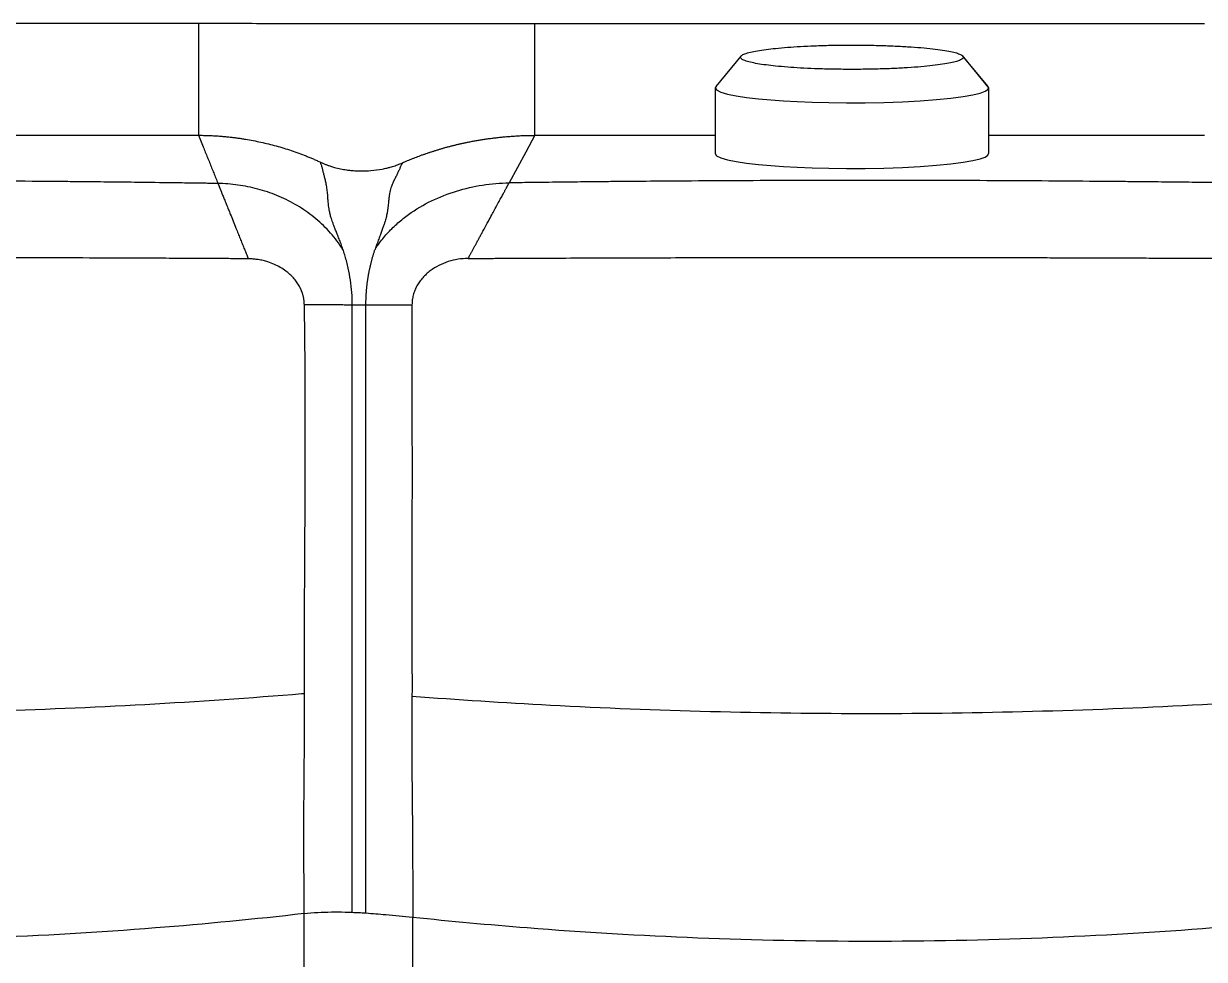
# Model space of a CAD drawing. Extents: x 398 to 508, y 623 to 782.
# Drawn here: x 447.62 to 468.69, y 659.41 to 676.11 of the extents above; entities that cross this region are included whole.
import ezdxf

# ---------------------------------------------------------------- set-up
doc = ezdxf.new("R2010")
doc.units = 0
doc.header["$MEASUREMENT"] = 0
doc.layers.add('GEOMETRY', color=2, linetype='Continuous', lineweight=25)

msp = doc.modelspace()

# ---------------------------------------------------------------- linework, layer by layer
at = {"layer": 'GEOMETRY'}
for p, q in [((460.417, 675.531), (459.969, 674.989)), ((464.829, 674.989), (464.381, 675.531)), ((464.389, 675.512), (464.839, 674.965)), ((464.839, 674.965), (464.827, 674.989)), ((459.959, 674.965), (459.959, 673.792)), ((464.839, 674.965), (464.839, 673.792)), ((450.738, 674.118), (450.822, 673.91)), ((464.839, 674.118), (468.69, 674.118)), ((454.564, 660.163), (454.555, 660.164))]:
    msp.add_line(p, q, dxfattribs=at)
at = {"layer": 'GEOMETRY', "flags": 128}
for points in [[(468.69, 676.11), (466.69, 676.11), (464.69, 676.11), (456.742, 676.11)], [(459.975, 674.989), (459.959, 674.965), (459.984, 674.927), (460.059, 674.89), (460.178, 674.855), (460.335, 674.823), (460.521, 674.795), (460.73, 674.771), (460.951, 674.751), (461.179, 674.734), (461.422, 674.721), (461.693, 674.71), (461.989, 674.703), (462.305, 674.699), (462.636, 674.7), (462.972, 674.706), (463.303, 674.718), (463.619, 674.734), (463.91, 674.756), (464.167, 674.782), (464.384, 674.81), (464.558, 674.841), (464.687, 674.873), (464.775, 674.904), (464.824, 674.935), (464.839, 674.965), (464.839, 674.965)], [(456.742, 674.118), (456.579, 673.817), (456.282, 673.27)], [(456.742, 674.118), (457.742, 674.118), (459.959, 674.118)], [(459.959, 673.792), (459.984, 673.754), (460.059, 673.717), (460.178, 673.682), (460.335, 673.65), (460.521, 673.622), (460.73, 673.598), (460.951, 673.578), (461.179, 673.562), (461.422, 673.548), (461.693, 673.537), (461.989, 673.53), (462.305, 673.526), (462.636, 673.527), (462.972, 673.533), (463.303, 673.545), (463.619, 673.562), (463.91, 673.583), (464.167, 673.609), (464.384, 673.637), (464.558, 673.668), (464.687, 673.7), (464.775, 673.731), (464.824, 673.762), (464.839, 673.792), (464.839, 673.792)]]:
    msp.add_lwpolyline(points, dxfattribs=at)
at = {"layer": 'GEOMETRY'}
for points, knots in [([(450.74, 676.111), (450.613, 676.111), (450.486, 676.111), (450.231, 676.111), (450.103, 676.111), (449.721, 676.111), (449.467, 676.111), (448.702, 676.111), (448.193, 676.111), (446.665, 676.111), (445.646, 676.111), (442.589, 676.11), (440.551, 676.11), (438.513, 676.11)], [0, 0, 0, 0, 0.03125, 0.03125, 0.0625, 0.0625, 0.125, 0.125, 0.25, 0.25, 0.5, 0.5, 1, 1, 1, 1]), ([(450.74, 676.111), (450.74, 676.101), (450.74, 676.082), (450.74, 676.053), (450.74, 676.024), (450.74, 675.996), (450.74, 675.968), (450.74, 675.94), (450.74, 675.913), (450.74, 675.886), (450.74, 675.859), (450.74, 675.832), (450.74, 675.806), (450.74, 675.78), (450.74, 675.754), (450.74, 675.728), (450.74, 675.703), (450.74, 675.678), (450.74, 675.654), (450.74, 675.63), (450.74, 675.606), (450.74, 675.582), (450.74, 675.559), (450.74, 675.536), (450.74, 675.514), (450.74, 675.492), (450.74, 675.47), (450.74, 675.449), (450.74, 675.427), (450.74, 675.407), (450.74, 675.34), (450.739, 675.226), (450.739, 675.067), (450.739, 674.909), (450.739, 674.785), (450.739, 674.692), (450.739, 674.628), (450.739, 674.568), (450.739, 674.51), (450.739, 674.456), (450.739, 674.405), (450.739, 674.359), (450.739, 674.324), (450.739, 674.298), (450.739, 674.279), (450.739, 674.261), (450.739, 674.244), (450.739, 674.228), (450.739, 674.212), (450.739, 674.197), (450.738, 674.183), (450.738, 674.171), (450.738, 674.159), (450.738, 674.148), (450.738, 674.139), (450.738, 674.131), (450.738, 674.124), (450.738, 674.12), (450.738, 674.118)], [0, 0, 0, 0, 0.009788, 0.019499, 0.029133, 0.038689, 0.048166, 0.057563, 0.066878, 0.076111, 0.085262, 0.094329, 0.103311, 0.112209, 0.121021, 0.129747, 0.138387, 0.146939, 0.155404, 0.16378, 0.172069, 0.180268, 0.188379, 0.1964, 0.204332, 0.212173, 0.219925, 0.227586, 0.235157, 0.242638, 0.250028, 0.30758, 0.368363, 0.432448, 0.499968, 0.531353, 0.56247, 0.593942, 0.624972, 0.656711, 0.688111, 0.719194, 0.749976, 0.764947, 0.780152, 0.795593, 0.811271, 0.82719, 0.843351, 0.859755, 0.876404, 0.893301, 0.910447, 0.927845, 0.945497, 0.963405, 0.981572, 1, 1, 1, 1]), ([(456.742, 676.11), (456.033, 676.11), (454.754, 676.11), (453.045, 676.11), (451.753, 676.11), (451.032, 676.111), (450.74, 676.111)], [0, 0, 0, 0, 0.354452, 0.639269, 0.854452, 1, 1, 1, 1]), ([(456.742, 674.118), (456.742, 674.118), (456.742, 674.12), (456.742, 674.123), (456.742, 674.127), (456.742, 674.131), (456.742, 674.135), (456.742, 674.14), (456.742, 674.145), (456.742, 674.15), (456.742, 674.156), (456.742, 674.162), (456.742, 674.168), (456.742, 674.174), (456.742, 674.181), (456.742, 674.188), (456.742, 674.195), (456.742, 674.203), (456.742, 674.21), (456.742, 674.218), (456.742, 674.226), (456.742, 674.235), (456.742, 674.243), (456.742, 674.252), (456.742, 674.26), (456.742, 674.269), (456.742, 674.279), (456.742, 674.288), (456.742, 674.297), (456.742, 674.307), (456.742, 674.327), (456.742, 674.359), (456.742, 674.406), (456.742, 674.456), (456.742, 674.51), (456.742, 674.567), (456.742, 674.628), (456.742, 674.691), (456.742, 674.783), (456.742, 674.905), (456.742, 675.061), (456.742, 675.221), (456.742, 675.343), (456.742, 675.425), (456.742, 675.467), (456.742, 675.509), (456.742, 675.553), (456.742, 675.598), (456.742, 675.644), (456.742, 675.691), (456.742, 675.74), (456.742, 675.79), (456.742, 675.84), (456.742, 675.892), (456.742, 675.945), (456.742, 675.999), (456.742, 676.054), (456.742, 676.091), (456.742, 676.11)], [0, 0, 0, 0, 0.009904, 0.019714, 0.029428, 0.039048, 0.048574, 0.058005, 0.067344, 0.076589, 0.085743, 0.094804, 0.103774, 0.112653, 0.121442, 0.13014, 0.138748, 0.147267, 0.155697, 0.164039, 0.172291, 0.180456, 0.188533, 0.196522, 0.204424, 0.21224, 0.219969, 0.227612, 0.235169, 0.242641, 0.250028, 0.281674, 0.313044, 0.344155, 0.375032, 0.406357, 0.437534, 0.468884, 0.500036, 0.565838, 0.629332, 0.690673, 0.749977, 0.764368, 0.779095, 0.794158, 0.809553, 0.825281, 0.841337, 0.85772, 0.874425, 0.891449, 0.908788, 0.926436, 0.944388, 0.962637, 0.981177, 1, 1, 1, 1]), ([(464.389, 675.512), (464.387, 675.52), (464.382, 675.536), (464.34, 675.562), (464.269, 675.588), (464.163, 675.614), (464.021, 675.639), (463.844, 675.662), (463.635, 675.683), (463.398, 675.7), (463.14, 675.714), (462.87, 675.723), (462.596, 675.728), (462.309, 675.729), (462.019, 675.726), (461.736, 675.717), (461.481, 675.705), (461.247, 675.69), (461.042, 675.671), (460.861, 675.65), (460.709, 675.627), (460.581, 675.602), (460.483, 675.573), (460.423, 675.543), (460.402, 675.512), (460.423, 675.481), (460.483, 675.45), (460.581, 675.422), (460.709, 675.396), (460.861, 675.373), (461.042, 675.352), (461.247, 675.334), (461.481, 675.318), (461.736, 675.306), (462.019, 675.298), (462.309, 675.294), (462.596, 675.295), (462.87, 675.3), (463.14, 675.309), (463.398, 675.323), (463.635, 675.341), (463.844, 675.361), (464.021, 675.385), (464.163, 675.41), (464.269, 675.436), (464.34, 675.462), (464.382, 675.487), (464.387, 675.504), (464.389, 675.512)], [0, 0, 0, 0, 0.017771, 0.036602, 0.056447, 0.077224, 0.098812, 0.121051, 0.143746, 0.166677, 0.189607, 0.212303, 0.234542, 0.25613, 0.280946, 0.304395, 0.326354, 0.34746, 0.369925, 0.38977, 0.410547, 0.432135, 0.454374, 0.477069, 0.5, 0.522931, 0.545626, 0.567865, 0.589453, 0.61023, 0.630075, 0.65254, 0.673646, 0.695605, 0.719054, 0.74387, 0.765458, 0.787697, 0.810393, 0.833323, 0.856254, 0.878949, 0.901188, 0.922776, 0.943553, 0.963398, 0.982229, 1, 1, 1, 1]), ([(446.68, 674.118), (447.291, 674.118), (448.644, 674.119), (449.997, 674.119), (450.738, 674.118)], [0, 0, 0, 0, 0.451724, 1, 1, 1, 1]), ([(450.738, 674.118), (450.753, 674.118), (450.784, 674.118), (450.828, 674.118), (450.873, 674.116), (450.917, 674.115), (450.961, 674.113), (451.005, 674.111), (451.048, 674.109), (451.091, 674.106), (451.133, 674.103), (451.175, 674.099), (451.217, 674.095), (451.259, 674.091), (451.31, 674.086), (451.37, 674.079), (451.439, 674.07), (451.508, 674.06), (451.646, 674.038), (451.806, 674.007), (451.988, 673.965), (452.169, 673.918), (452.349, 673.863), (452.526, 673.8), (452.636, 673.758), (452.724, 673.723), (452.789, 673.696), (452.853, 673.667), (452.896, 673.647), (452.918, 673.638)], [0, 0, 0, 0, 0.020117, 0.040084, 0.059901, 0.079571, 0.099093, 0.118469, 0.137701, 0.156788, 0.175731, 0.194533, 0.213192, 0.231711, 0.250089, 0.281406, 0.312248, 0.343404, 0.374353, 0.498563, 0.560769, 0.623098, 0.748306, 0.81143, 0.874154, 0.905583, 0.937057, 0.968474, 1, 1, 1, 1]), ([(454.376, 673.627), (454.391, 673.633), (454.421, 673.647), (454.467, 673.666), (454.513, 673.685), (454.56, 673.704), (454.607, 673.722), (454.654, 673.74), (454.702, 673.758), (454.751, 673.776), (454.8, 673.793), (454.849, 673.81), (454.899, 673.826), (454.95, 673.842), (455.001, 673.858), (455.052, 673.874), (455.104, 673.889), (455.156, 673.904), (455.209, 673.918), (455.263, 673.932), (455.316, 673.945), (455.371, 673.958), (455.425, 673.971), (455.481, 673.983), (455.54, 673.995), (455.605, 674.008), (455.675, 674.021), (455.746, 674.033), (455.819, 674.045), (455.894, 674.056), (455.971, 674.067), (456.049, 674.076), (456.13, 674.085), (456.212, 674.093), (456.295, 674.1), (456.381, 674.106), (456.469, 674.111), (456.558, 674.115), (456.649, 674.117), (456.711, 674.117), (456.742, 674.118)], [0, 0, 0, 0, 0.020242, 0.040622, 0.061139, 0.081794, 0.102588, 0.123521, 0.144595, 0.16581, 0.187167, 0.208666, 0.230307, 0.252091, 0.274019, 0.29609, 0.318306, 0.340667, 0.363173, 0.385825, 0.408624, 0.43157, 0.454664, 0.477908, 0.501301, 0.52978, 0.558911, 0.588702, 0.619157, 0.650283, 0.682086, 0.714571, 0.747747, 0.781621, 0.816201, 0.851496, 0.887519, 0.924284, 0.961787, 1, 1, 1, 1]), ([(450.822, 673.91), (450.835, 673.879), (450.86, 673.817), (450.897, 673.725), (450.935, 673.632), (450.972, 673.539), (451.01, 673.446), (451.047, 673.352), (451.073, 673.29), (451.085, 673.258)], [0, 0, 0, 0, 0.141524, 0.283454, 0.425811, 0.56862, 0.711906, 0.855692, 1, 1, 1, 1]), ([(452.918, 673.638), (452.926, 673.634), (452.942, 673.626), (452.967, 673.615), (452.992, 673.605), (453.017, 673.595), (453.042, 673.586), (453.067, 673.577), (453.107, 673.563), (453.176, 673.542), (453.271, 673.519), (453.37, 673.502), (453.463, 673.491), (453.552, 673.485), (453.671, 673.482), (453.827, 673.487), (453.978, 673.507), (454.093, 673.532), (454.153, 673.547), (454.202, 673.562), (454.245, 673.576), (454.29, 673.592), (454.333, 673.609), (454.362, 673.621), (454.376, 673.627)], [0, 0, 0, 0, 0.0181719, 0.0362114, 0.0541335, 0.0719533, 0.0896863, 0.1073478, 0.1249534, 0.1757303, 0.2499757, 0.321563, 0.3749627, 0.4388374, 0.499995, 0.6121975, 0.7499506, 0.8049674, 0.8465153, 0.8749742, 0.9065037, 0.9377954, 0.9689348, 1, 1, 1, 1]), ([(453.324, 672.062), (453.324, 672.062), (453.313, 672.095), (453.29, 672.159), (453.256, 672.25), (453.223, 672.334), (453.192, 672.409), (453.166, 672.477), (453.143, 672.536), (453.118, 672.606), (453.095, 672.679), (453.078, 672.749), (453.067, 672.808), (453.06, 672.859), (453.055, 672.904), (453.052, 672.944), (453.049, 672.981), (453.047, 673.015), (453.045, 673.046), (453.041, 673.085), (453.037, 673.13), (453.03, 673.178), (453.02, 673.237), (453.006, 673.303), (452.989, 673.372), (452.973, 673.435), (452.958, 673.492), (452.945, 673.546), (452.932, 673.594), (452.922, 673.624), (452.918, 673.638)], [0.0702874, 0.0702874, 0.0702874, 0.0702874, 0.0703125, 0.078125, 0.0859375, 0.09375, 0.1015625, 0.109375, 0.1171875, 0.125, 0.140625, 0.15625, 0.171875, 0.1875, 0.203125, 0.21875, 0.234375, 0.25, 0.265625, 0.28125, 0.3125, 0.34375, 0.375, 0.4375, 0.5, 0.5625, 0.625, 0.6875, 0.75, 0.7941996, 0.7941996, 0.7941996, 0.7941996]), ([(454.376, 673.627), (454.37, 673.614), (454.355, 673.582), (454.334, 673.535), (454.311, 673.482), (454.284, 673.427), (454.254, 673.367), (454.221, 673.301), (454.194, 673.238), (454.173, 673.181), (454.159, 673.133), (454.149, 673.089), (454.142, 673.05), (454.138, 673.018), (454.134, 672.984), (454.131, 672.947), (454.127, 672.906), (454.123, 672.859), (454.116, 672.807), (454.107, 672.747), (454.093, 672.675), (454.074, 672.602), (454.051, 672.532), (454.031, 672.472), (454.006, 672.405), (453.978, 672.33), (453.946, 672.246), (453.916, 672.164), (453.897, 672.108), (453.889, 672.083)], [0.0722248, 0.0722248, 0.0722248, 0.0722248, 0.1159153, 0.1784153, 0.2409153, 0.3034153, 0.3659153, 0.4284153, 0.4909153, 0.5221653, 0.5534153, 0.5846653, 0.6002903, 0.6159153, 0.6315403, 0.6471653, 0.6627903, 0.6784153, 0.6940403, 0.7096653, 0.7252903, 0.7409153, 0.7487278, 0.7565403, 0.7643528, 0.7721653, 0.7799778, 0.7877903, 0.7936905, 0.7936905, 0.7936905, 0.7936905]), ([(451.085, 673.258), (451.056, 673.259), (450.994, 673.26), (450.898, 673.261), (450.795, 673.263), (450.618, 673.265), (450.259, 673.27), (449.773, 673.277), (449.232, 673.283), (448.794, 673.288), (448.306, 673.292), (447.655, 673.298), (446.79, 673.304), (445.876, 673.309), (444.895, 673.313), (443.586, 673.314), (442.212, 673.311), (440.906, 673.304), (440.049, 673.298), (439.398, 673.293), (438.927, 673.288), (438.481, 673.283), (438.109, 673.279), (437.835, 673.276), (437.74, 673.274), (437.694, 673.274)], [0, 0, 0, 0, 0.006744, 0.013989, 0.021734, 0.029979, 0.054032, 0.102922, 0.139411, 0.175899, 0.20124, 0.248915, 0.321888, 0.394844, 0.453221, 0.540839, 0.686752, 0.759714, 0.832721, 0.878451, 0.905707, 0.938352, 0.978654, 0.989495, 1, 1, 1, 1]), ([(469.052, 673.271), (469.018, 673.272), (468.947, 673.273), (468.837, 673.274), (468.718, 673.276), (468.474, 673.279), (468.107, 673.283), (467.669, 673.288), (467.181, 673.292), (466.53, 673.298), (465.665, 673.304), (464.751, 673.309), (463.77, 673.313), (462.461, 673.314), (461.087, 673.311), (459.781, 673.304), (458.924, 673.298), (458.273, 673.293), (457.802, 673.288), (457.356, 673.283), (456.966, 673.279), (456.657, 673.275), (456.467, 673.272), (456.343, 673.271), (456.282, 673.27)], [0, 0, 0, 0, 0.00802, 0.016721, 0.026105, 0.03617, 0.074455, 0.112738, 0.139328, 0.189348, 0.265912, 0.342457, 0.403707, 0.495637, 0.64873, 0.725282, 0.801882, 0.849862, 0.878459, 0.912711, 0.954997, 0.970674, 0.985675, 1, 1, 1, 1]), ([(451.085, 673.258), (451.086, 673.258), (451.086, 673.257), (451.087, 673.254), (451.088, 673.252), (451.089, 673.248), (451.091, 673.245), (451.092, 673.241), (451.094, 673.237), (451.096, 673.232), (451.098, 673.227), (451.1, 673.221), (451.103, 673.215), (451.105, 673.209), (451.108, 673.202), (451.111, 673.195), (451.114, 673.187), (451.117, 673.179), (451.121, 673.17), (451.125, 673.161), (451.128, 673.152), (451.132, 673.142), (451.137, 673.131), (451.141, 673.12), (451.151, 673.095), (451.169, 673.051), (451.198, 672.98), (451.233, 672.892), (451.27, 672.801), (451.311, 672.699), (451.355, 672.591), (451.401, 672.475), (451.438, 672.385), (451.463, 672.323), (451.481, 672.278), (451.499, 672.234), (451.516, 672.191), (451.533, 672.148), (451.55, 672.107), (451.566, 672.066), (451.582, 672.027), (451.598, 671.988), (451.613, 671.951), (451.623, 671.927), (451.627, 671.915)], [0, 0, 0, 0, 0.010022, 0.020117, 0.030287, 0.040532, 0.050853, 0.06125, 0.071723, 0.082273, 0.092901, 0.103606, 0.11439, 0.125253, 0.136195, 0.147216, 0.158318, 0.169499, 0.180762, 0.192105, 0.20353, 0.215036, 0.226625, 0.238296, 0.25005, 0.303947, 0.36357, 0.428926, 0.500015, 0.549016, 0.624995, 0.696086, 0.749955, 0.775171, 0.799897, 0.824121, 0.847841, 0.871062, 0.893783, 0.916009, 0.937741, 0.958982, 0.979734, 1, 1, 1, 1]), ([(453.324, 672.062), (453.304, 672.095), (453.25, 672.179), (453.155, 672.307), (453.035, 672.444), (452.904, 672.57), (452.765, 672.687), (452.617, 672.793), (452.463, 672.888), (452.302, 672.973), (452.082, 673.071), (451.796, 673.167), (451.443, 673.238), (451.205, 673.257), (451.085, 673.258)], [0.0846323, 0.0846323, 0.0846323, 0.0846323, 0.125, 0.1875, 0.25, 0.3125, 0.375, 0.4375, 0.5, 0.5625, 0.625, 0.75, 0.875, 1, 1, 1, 1]), ([(453.889, 672.083), (453.915, 672.124), (453.987, 672.229), (454.122, 672.39), (454.295, 672.557), (454.547, 672.757), (454.893, 672.961), (455.34, 673.135), (455.806, 673.241), (456.123, 673.268), (456.282, 673.27)], [0, 0, 0, 0, 0.0371894, 0.0996894, 0.1621894, 0.2246894, 0.3496894, 0.4746894, 0.5996894, 0.7246894, 0.7246894, 0.7246894, 0.7246894]), ([(455.551, 671.921), (455.554, 671.927), (455.561, 671.94), (455.571, 671.959), (455.582, 671.979), (455.593, 671.999), (455.605, 672.02), (455.616, 672.042), (455.628, 672.064), (455.641, 672.086), (455.653, 672.109), (455.666, 672.133), (455.679, 672.157), (455.693, 672.182), (455.706, 672.207), (455.72, 672.233), (455.734, 672.259), (455.749, 672.286), (455.763, 672.313), (455.778, 672.34), (455.802, 672.384), (455.847, 672.467), (455.908, 672.579), (455.969, 672.692), (456.025, 672.795), (456.076, 672.889), (456.124, 672.978), (456.164, 673.052), (456.191, 673.101), (456.208, 673.133), (456.219, 673.152), (456.228, 673.17), (456.237, 673.187), (456.245, 673.201), (456.252, 673.215), (456.259, 673.227), (456.265, 673.238), (456.27, 673.247), (456.274, 673.255), (456.277, 673.261), (456.28, 673.266), (456.282, 673.269), (456.282, 673.27)], [0, 0, 0, 0, 0.010692, 0.021656, 0.032892, 0.0444, 0.056183, 0.068238, 0.080568, 0.093172, 0.106052, 0.119206, 0.132637, 0.146343, 0.160326, 0.174586, 0.189123, 0.203938, 0.219031, 0.234402, 0.250052, 0.294228, 0.375019, 0.444769, 0.500003, 0.570127, 0.635151, 0.69509, 0.749972, 0.770662, 0.791093, 0.811269, 0.831195, 0.850875, 0.870313, 0.889512, 0.908479, 0.927218, 0.945734, 0.964032, 0.982119, 1, 1, 1, 1]), ([(453.482, 671.096), (453.482, 671.168), (453.477, 671.313), (453.453, 671.533), (453.413, 671.751), (453.366, 671.928), (453.335, 672.029), (453.324, 672.062)], [0, 0, 0, 0, 0.015625, 0.03125, 0.046875, 0.0625, 0.07028744, 0.07028744, 0.07028744, 0.07028744]), ([(453.726, 671.095), (453.726, 671.103), (453.727, 671.12), (453.727, 671.145), (453.727, 671.17), (453.728, 671.195), (453.729, 671.22), (453.73, 671.245), (453.731, 671.27), (453.733, 671.295), (453.735, 671.321), (453.736, 671.346), (453.739, 671.371), (453.741, 671.397), (453.744, 671.422), (453.746, 671.447), (453.749, 671.473), (453.753, 671.498), (453.756, 671.523), (453.76, 671.549), (453.764, 671.574), (453.768, 671.599), (453.772, 671.625), (453.777, 671.65), (453.781, 671.675), (453.786, 671.7), (453.792, 671.725), (453.797, 671.75), (453.802, 671.774), (453.808, 671.799), (453.814, 671.824), (453.82, 671.848), (453.826, 671.872), (453.833, 671.897), (453.839, 671.921), (453.846, 671.944), (453.853, 671.968), (453.86, 671.992), (453.867, 672.015), (453.874, 672.038), (453.881, 672.061), (453.886, 672.076), (453.889, 672.083)], [0, 0, 0, 0, 0.0249972, 0.0499948, 0.0749926, 0.0999907, 0.1249894, 0.1499887, 0.1749891, 0.1999908, 0.2249944, 0.2500001, 0.2750079, 0.3000176, 0.3250288, 0.3500413, 0.3750545, 0.4000678, 0.4250807, 0.4500922, 0.4751016, 0.5001076, 0.5251093, 0.550107, 0.5751013, 0.6000928, 0.625082, 0.6500693, 0.675055, 0.7000392, 0.7250222, 0.7500043, 0.7749857, 0.7999683, 0.8249538, 0.8499437, 0.8749387, 0.8999387, 0.9249433, 0.9499536, 0.9749718, 1, 1, 1, 1]), ([(451.627, 671.915), (451.593, 671.915), (451.524, 671.916), (451.418, 671.916), (451.307, 671.917), (451.191, 671.918), (451.071, 671.918), (450.947, 671.919), (450.817, 671.92), (450.573, 671.921), (450.213, 671.923), (449.583, 671.926), (448.79, 671.929), (447.729, 671.933), (446.556, 671.936), (445.279, 671.939), (444.214, 671.94), (443.362, 671.94), (442.723, 671.939), (442.104, 671.938), (441.467, 671.938), (440.936, 671.937), (440.494, 671.935), (440.153, 671.934), (439.791, 671.933), (439.409, 671.932), (439.029, 671.931), (438.712, 671.93), (438.458, 671.929), (438.266, 671.928), (438.074, 671.927), (437.884, 671.927), (437.693, 671.926), (437.504, 671.925), (437.315, 671.924), (437.126, 671.923), (436.938, 671.922), (436.751, 671.921), (436.565, 671.92), (436.441, 671.919), (436.379, 671.919)], [0, 0, 0, 0, 0.006766, 0.013831, 0.021196, 0.02886, 0.036822, 0.045082, 0.053639, 0.062493, 0.09361, 0.124965, 0.187135, 0.249996, 0.333837, 0.417149, 0.500012, 0.542074, 0.583734, 0.625001, 0.663311, 0.708321, 0.729209, 0.75001, 0.775202, 0.800267, 0.825205, 0.850018, 0.862681, 0.875314, 0.887917, 0.90049, 0.913032, 0.925545, 0.938028, 0.950482, 0.962906, 0.975301, 0.987666, 1, 1, 1, 1]), ([(452.627, 671.098), (452.627, 671.104), (452.626, 671.115), (452.626, 671.131), (452.624, 671.148), (452.623, 671.164), (452.621, 671.181), (452.618, 671.197), (452.615, 671.213), (452.612, 671.23), (452.608, 671.246), (452.604, 671.262), (452.6, 671.277), (452.595, 671.293), (452.59, 671.309), (452.585, 671.325), (452.579, 671.34), (452.572, 671.356), (452.566, 671.371), (452.559, 671.386), (452.551, 671.401), (452.543, 671.417), (452.524, 671.452), (452.489, 671.506), (452.434, 671.575), (452.37, 671.639), (452.292, 671.703), (452.199, 671.764), (452.092, 671.818), (451.988, 671.857), (451.892, 671.884), (451.822, 671.898), (451.769, 671.905), (451.733, 671.91), (451.698, 671.912), (451.663, 671.914), (451.639, 671.915), (451.627, 671.915)], [0, 0, 0, 0, 0.012181, 0.024294, 0.036344, 0.048339, 0.060285, 0.072189, 0.084057, 0.095896, 0.107712, 0.119513, 0.131306, 0.143097, 0.154893, 0.166701, 0.178528, 0.19038, 0.202266, 0.21419, 0.226161, 0.238185, 0.250267, 0.311198, 0.372663, 0.435455, 0.500316, 0.582234, 0.665138, 0.750186, 0.812446, 0.875089, 0.900058, 0.92501, 0.949968, 0.974957, 1, 1, 1, 1]), ([(455.551, 671.921), (455.491, 671.92), (455.371, 671.91), (455.194, 671.869), (455.025, 671.8), (454.896, 671.72), (454.802, 671.642), (454.738, 671.578), (454.682, 671.507), (454.634, 671.431), (454.596, 671.35), (454.569, 671.266), (454.552, 671.18), (454.548, 671.122), (454.548, 671.094)], [0, 0, 0, 0, 0.125, 0.25, 0.375, 0.5, 0.5625, 0.625, 0.6875, 0.75, 0.8125, 0.875, 0.9375, 1, 1, 1, 1]), ([(455.551, 671.921), (455.59, 671.921), (455.67, 671.921), (455.789, 671.922), (455.909, 671.923), (456.028, 671.923), (456.148, 671.924), (456.268, 671.924), (456.387, 671.925), (456.507, 671.925), (456.627, 671.926), (456.747, 671.926), (457.053, 671.928), (457.547, 671.93), (458.228, 671.932), (458.912, 671.934), (459.585, 671.936), (460.248, 671.937), (460.901, 671.938), (461.554, 671.939), (462.208, 671.94), (462.862, 671.94), (463.517, 671.94), (464.029, 671.939), (464.399, 671.938), (464.628, 671.938), (464.856, 671.937), (465.085, 671.937), (465.313, 671.936), (465.541, 671.936), (465.769, 671.935), (465.998, 671.935), (466.226, 671.934), (466.454, 671.933), (466.682, 671.932), (466.909, 671.932), (467.137, 671.931), (467.365, 671.93), (467.592, 671.929), (467.819, 671.929), (468.046, 671.928), (468.273, 671.927), (468.5, 671.926), (468.726, 671.925), (468.952, 671.924), (469.178, 671.923), (469.404, 671.922), (469.554, 671.921), (469.629, 671.92)], [0, 0, 0, 0, 0.008574, 0.017148, 0.02572, 0.034291, 0.042862, 0.051432, 0.060001, 0.06857, 0.077138, 0.085706, 0.094274, 0.142772, 0.191282, 0.239815, 0.288363, 0.334576, 0.38077, 0.426961, 0.473163, 0.519388, 0.565624, 0.611852, 0.628026, 0.644197, 0.660367, 0.676535, 0.692703, 0.708871, 0.725041, 0.741214, 0.757389, 0.773568, 0.789749, 0.805931, 0.822113, 0.838295, 0.854475, 0.870652, 0.886826, 0.902998, 0.919167, 0.935334, 0.951501, 0.967667, 0.983833, 1, 1, 1, 1]), ([(452.631, 664.16), (452.631, 664.161), (452.631, 664.192), (452.63, 664.346), (452.629, 664.744), (452.63, 665.354), (452.633, 666.084), (452.637, 666.811), (452.641, 667.535), (452.644, 668.256), (452.645, 668.973), (452.643, 669.924), (452.636, 670.631), (452.627, 671.098)], [0.398231, 0.398231, 0.398231, 0.398231, 0.3984375, 0.40625, 0.4375, 0.5, 0.5625, 0.625, 0.6875, 0.75, 0.8125, 0.875, 1, 1, 1, 1]), ([(452.627, 671.098), (452.642, 671.098), (452.672, 671.098), (452.732, 671.098), (452.809, 671.098), (452.897, 671.098), (452.979, 671.097), (453.053, 671.097), (453.12, 671.097), (453.181, 671.097), (453.255, 671.097), (453.338, 671.096), (453.418, 671.096), (453.464, 671.096), (453.482, 671.096)], [0.1709494, 0.1709494, 0.1709494, 0.1709494, 0.2021994, 0.2334494, 0.2959494, 0.3584494, 0.4209494, 0.4834494, 0.5459494, 0.6084494, 0.6709494, 0.7959494, 0.9209494, 1, 1, 1, 1]), ([(453.482, 660.255), (453.482, 660.262), (453.482, 660.275), (453.482, 660.297), (453.482, 660.318), (453.482, 660.34), (453.482, 660.362), (453.482, 660.385), (453.482, 660.408), (453.482, 660.431), (453.482, 660.455), (453.482, 660.479), (453.482, 660.503), (453.482, 660.528), (453.482, 660.553), (453.482, 660.578), (453.482, 660.604), (453.482, 660.63), (453.482, 660.656), (453.482, 660.683), (453.482, 660.71), (453.482, 660.737), (453.482, 660.765), (453.482, 660.793), (453.482, 660.822), (453.482, 660.85), (453.482, 660.879), (453.482, 660.909), (453.482, 660.938), (453.482, 660.968), (453.482, 660.999), (453.482, 661.029), (453.482, 661.06), (453.482, 661.091), (453.482, 661.123), (453.482, 661.155), (453.482, 661.187), (453.482, 661.219), (453.482, 661.252), (453.482, 661.285), (453.482, 661.318), (453.482, 661.351), (453.482, 661.385), (453.482, 661.419), (453.482, 661.453), (453.482, 661.488), (453.482, 661.523), (453.482, 661.558), (453.482, 661.593), (453.482, 661.629), (453.482, 661.664), (453.482, 661.7), (453.482, 661.737), (453.482, 661.773), (453.482, 661.81), (453.482, 661.847), (453.482, 661.884), (453.482, 661.921), (453.482, 661.959), (453.482, 661.996), (453.482, 662.034), (453.482, 662.072), (453.482, 662.111), (453.482, 662.149), (453.482, 662.188), (453.482, 662.227), (453.482, 662.266), (453.482, 662.305), (453.482, 662.344), (453.482, 662.384), (453.482, 662.423), (453.482, 662.463), (453.482, 662.503), (453.482, 662.543), (453.482, 662.584), (453.482, 662.624), (453.482, 662.665), (453.482, 662.705), (453.482, 662.746), (453.482, 662.787), (453.482, 662.828), (453.482, 662.869), (453.482, 662.911), (453.482, 662.952), (453.482, 662.993), (453.482, 663.035), (453.482, 663.137), (453.482, 663.3), (453.482, 663.525), (453.482, 663.753), (453.482, 663.933), (453.482, 664.065), (453.482, 664.149), (453.482, 664.233), (453.482, 664.316), (453.482, 664.4), (453.482, 664.484), (453.482, 664.568), (453.482, 664.652), (453.482, 664.736), (453.482, 664.82), (453.482, 665.081), (453.482, 665.52), (453.482, 666.135), (453.482, 666.788), (453.482, 667.479), (453.482, 668.208), (453.482, 668.933), (453.482, 669.511), (453.482, 669.944), (453.482, 670.233), (453.482, 670.521), (453.482, 670.808), (453.482, 671), (453.482, 671.096)], [0, 0, 0, 0, 0.003676, 0.007352, 0.011029, 0.014706, 0.018382, 0.022059, 0.025736, 0.029413, 0.03309, 0.036767, 0.040444, 0.044121, 0.047798, 0.051475, 0.055152, 0.058829, 0.062505, 0.066182, 0.069859, 0.073535, 0.077212, 0.080888, 0.084565, 0.088241, 0.091918, 0.095594, 0.099271, 0.102947, 0.106623, 0.1103, 0.113976, 0.117652, 0.121329, 0.125005, 0.128682, 0.132358, 0.136035, 0.139711, 0.143388, 0.147064, 0.150741, 0.154417, 0.158094, 0.16177, 0.165447, 0.169124, 0.1728, 0.176477, 0.180154, 0.183831, 0.187507, 0.191184, 0.194861, 0.198537, 0.202214, 0.205891, 0.209568, 0.213244, 0.216921, 0.220598, 0.224275, 0.227951, 0.231628, 0.235304, 0.238981, 0.242657, 0.246333, 0.25001, 0.253686, 0.257361, 0.261037, 0.264713, 0.268389, 0.272065, 0.275741, 0.279417, 0.283093, 0.286769, 0.290446, 0.294123, 0.2978, 0.301477, 0.305154, 0.308831, 0.312508, 0.332042, 0.351574, 0.371103, 0.390629, 0.39773, 0.404832, 0.411936, 0.419039, 0.426142, 0.433245, 0.440348, 0.447451, 0.454555, 0.461658, 0.468761, 0.520836, 0.572914, 0.625, 0.687499, 0.749996, 0.812496, 0.875, 0.899998, 0.924995, 0.949994, 0.974995, 1, 1, 1, 1]), ([(453.726, 660.242), (453.726, 660.244), (453.726, 660.25), (453.726, 660.259), (453.726, 660.268), (453.726, 660.276), (453.726, 660.285), (453.726, 660.295), (453.726, 660.304), (453.726, 660.313), (453.726, 660.323), (453.726, 660.332), (453.726, 660.342), (453.726, 660.352), (453.726, 660.362), (453.726, 660.372), (453.726, 660.382), (453.726, 660.393), (453.726, 660.403), (453.726, 660.414), (453.726, 660.425), (453.726, 660.436), (453.726, 660.447), (453.726, 660.458), (453.726, 660.469), (453.726, 660.481), (453.726, 660.492), (453.726, 660.504), (453.726, 660.516), (453.726, 660.528), (453.726, 660.54), (453.726, 660.552), (453.726, 660.564), (453.726, 660.577), (453.726, 660.59), (453.726, 660.603), (453.726, 660.616), (453.726, 660.629), (453.726, 660.642), (453.726, 660.655), (453.726, 660.669), (453.726, 660.683), (453.726, 660.697), (453.726, 660.711), (453.726, 660.725), (453.726, 660.739), (453.726, 660.754), (453.726, 660.768), (453.726, 660.783), (453.726, 660.798), (453.726, 660.813), (453.726, 660.828), (453.726, 660.844), (453.726, 660.859), (453.726, 660.875), (453.726, 660.891), (453.726, 660.907), (453.726, 660.923), (453.726, 660.94), (453.726, 660.956), (453.726, 660.973), (453.726, 660.99), (453.726, 661.007), (453.726, 661.024), (453.726, 661.042), (453.726, 661.059), (453.726, 661.077), (453.726, 661.095), (453.726, 661.113), (453.726, 661.131), (453.726, 661.15), (453.726, 661.168), (453.726, 661.187), (453.726, 661.206), (453.726, 661.225), (453.726, 661.244), (453.726, 661.264), (453.726, 661.283), (453.727, 661.303), (453.727, 661.323), (453.727, 661.343), (453.727, 661.364), (453.727, 661.384), (453.727, 661.405), (453.727, 661.425), (453.727, 661.446), (453.727, 661.468), (453.727, 661.489), (453.727, 661.511), (453.727, 661.532), (453.727, 661.554), (453.727, 661.576), (453.727, 661.598), (453.727, 661.621), (453.727, 661.643), (453.727, 661.666), (453.727, 661.689), (453.727, 661.712), (453.727, 661.736), (453.727, 661.759), (453.727, 661.783), (453.727, 661.806), (453.727, 661.83), (453.727, 661.855), (453.727, 661.879), (453.727, 661.903), (453.727, 661.928), (453.727, 661.953), (453.727, 661.978), (453.727, 662.003), (453.727, 662.029), (453.727, 662.054), (453.727, 662.08), (453.727, 662.106), (453.727, 662.132), (453.726, 662.158), (453.726, 662.185), (453.726, 662.211), (453.726, 662.238), (453.726, 662.265), (453.726, 662.292), (453.726, 662.319), (453.726, 662.347), (453.726, 662.374), (453.726, 662.402), (453.726, 662.43), (453.726, 662.458), (453.726, 662.486), (453.726, 662.515), (453.726, 662.544), (453.726, 662.572), (453.726, 662.601), (453.726, 662.63), (453.726, 662.66), (453.726, 662.689), (453.726, 662.719), (453.726, 662.764), (453.726, 662.825), (453.726, 662.902), (453.726, 662.98), (453.726, 663.058), (453.726, 663.137), (453.726, 663.216), (453.726, 663.295), (453.726, 663.375), (453.726, 663.455), (453.726, 663.535), (453.726, 663.615), (453.726, 663.696), (453.726, 663.777), (453.726, 663.858), (453.726, 663.939), (453.727, 664.021), (453.727, 664.102), (453.727, 664.184), (453.727, 664.265), (453.727, 664.347), (453.727, 664.429), (453.727, 664.511), (453.727, 664.593), (453.727, 664.676), (453.727, 664.758), (453.726, 664.841), (453.726, 664.923), (453.726, 665.006), (453.726, 665.089), (453.726, 665.172), (453.725, 665.289), (453.725, 665.44), (453.724, 665.626), (453.724, 665.811), (453.724, 665.996), (453.724, 666.181), (453.724, 666.365), (453.725, 666.549), (453.725, 666.696), (453.726, 666.811), (453.726, 666.9), (453.726, 667.005), (453.726, 667.127), (453.726, 667.266), (453.726, 667.421), (453.726, 667.592), (453.726, 667.78), (453.726, 667.984), (453.726, 668.172), (453.726, 668.34), (453.726, 668.481), (453.726, 668.622), (453.726, 668.763), (453.726, 668.903), (453.726, 669.043), (453.726, 669.183), (453.726, 669.322), (453.726, 669.461), (453.726, 669.599), (453.726, 669.737), (453.726, 669.875), (453.726, 670.012), (453.726, 670.148), (453.726, 670.285), (453.726, 670.421), (453.726, 670.556), (453.726, 670.692), (453.726, 670.826), (453.726, 670.961), (453.726, 671.05), (453.726, 671.095)], [0, 0, 0, 0, 0.001573, 0.003154, 0.004743, 0.00634, 0.007945, 0.009558, 0.01118, 0.01281, 0.014447, 0.016093, 0.017747, 0.019409, 0.02108, 0.022758, 0.024444, 0.026139, 0.027841, 0.029552, 0.031271, 0.032998, 0.034732, 0.036475, 0.038226, 0.039986, 0.041753, 0.043528, 0.045311, 0.047102, 0.048902, 0.050709, 0.052525, 0.054348, 0.05618, 0.058019, 0.059867, 0.061723, 0.063586, 0.065458, 0.067338, 0.069226, 0.071122, 0.073026, 0.074938, 0.076858, 0.078786, 0.080722, 0.082666, 0.084618, 0.086578, 0.088546, 0.090522, 0.092507, 0.094499, 0.096499, 0.098507, 0.100524, 0.102548, 0.104581, 0.106621, 0.10867, 0.110727, 0.112791, 0.114864, 0.116945, 0.119034, 0.121131, 0.123236, 0.125349, 0.12747, 0.129599, 0.131736, 0.133881, 0.136035, 0.138196, 0.140366, 0.142544, 0.144729, 0.146923, 0.149125, 0.151335, 0.153554, 0.15578, 0.158014, 0.160257, 0.162508, 0.164766, 0.167033, 0.169309, 0.171592, 0.173883, 0.176183, 0.17849, 0.180806, 0.18313, 0.185463, 0.187803, 0.190152, 0.192508, 0.194873, 0.197247, 0.199628, 0.202018, 0.204415, 0.206822, 0.209236, 0.211658, 0.214089, 0.216528, 0.218975, 0.221431, 0.223895, 0.226367, 0.228847, 0.231336, 0.233832, 0.236338, 0.238851, 0.241373, 0.243903, 0.246441, 0.248988, 0.251543, 0.254106, 0.256678, 0.259258, 0.261846, 0.264443, 0.267048, 0.269661, 0.272283, 0.274913, 0.277551, 0.280198, 0.282853, 0.285516, 0.292366, 0.29922, 0.306079, 0.312943, 0.319812, 0.326685, 0.333562, 0.340443, 0.347327, 0.354213, 0.361101, 0.36799, 0.37488, 0.381769, 0.388655, 0.395538, 0.40242, 0.40931, 0.41621, 0.423119, 0.430037, 0.436964, 0.4439, 0.450844, 0.457797, 0.464759, 0.471728, 0.478705, 0.485689, 0.492681, 0.499681, 0.515333, 0.530981, 0.546624, 0.56226, 0.577887, 0.593503, 0.609108, 0.624703, 0.63086, 0.638427, 0.647404, 0.657792, 0.669591, 0.682802, 0.697425, 0.713459, 0.730904, 0.74976, 0.761921, 0.774062, 0.786181, 0.798277, 0.81035, 0.822399, 0.834424, 0.846425, 0.8584, 0.87035, 0.882273, 0.89417, 0.906041, 0.917884, 0.929699, 0.941487, 0.953246, 0.964977, 0.97668, 0.988354, 1, 1, 1, 1]), ([(453.726, 671.095), (453.741, 671.095), (453.787, 671.095), (453.865, 671.095), (453.968, 671.094), (454.065, 671.094), (454.153, 671.094), (454.224, 671.094), (454.301, 671.094), (454.382, 671.094), (454.466, 671.094), (454.521, 671.094), (454.548, 671.094)], [0, 0, 0, 0, 0.062622, 0.187622, 0.312622, 0.437622, 0.500122, 0.562622, 0.625122, 0.687622, 0.750122, 0.812622, 0.812622, 0.812622, 0.812622]), ([(454.548, 671.094), (454.548, 670.859), (454.547, 670.388), (454.547, 669.796), (454.547, 669.382), (454.547, 669.205), (454.547, 669.149)], [0.8289269, 0.8289269, 0.8289269, 0.8289269, 0.8914269, 0.9539269, 0.9851769, 1, 1, 1, 1]), ([(454.547, 669.149), (454.547, 669.086), (454.547, 668.903), (454.548, 668.66), (454.549, 668.42), (454.55, 668.292), (454.551, 668.22), (454.551, 668.208), (454.551, 668.202), (454.551, 668.201)], [0.74667861, 0.74667861, 0.74667861, 0.74667861, 0.7631055, 0.7943555, 0.8099805, 0.8256055, 0.82755862, 0.82853519, 0.82892689, 0.82892689, 0.82892689, 0.82892689]), ([(454.551, 668.201), (454.551, 668.199), (454.551, 668.189), (454.551, 668.171), (454.55, 668.126), (454.55, 668.028), (454.549, 667.817), (454.548, 667.514), (454.547, 667.149), (454.546, 666.845), (454.546, 666.601), (454.546, 666.356), (454.546, 666.05), (454.547, 665.682), (454.548, 665.314), (454.548, 665.007), (454.548, 664.761), (454.548, 664.576), (454.549, 664.392), (454.549, 664.238), (454.548, 664.144), (454.547, 664.113), (454.547, 664.112)], [0.3982089, 0.3982089, 0.3982089, 0.3982089, 0.3987938, 0.4007469, 0.4027, 0.4105125, 0.4261375, 0.4573875, 0.4886375, 0.5198875, 0.5355125, 0.5511375, 0.5823875, 0.6136375, 0.6448875, 0.6761375, 0.6917625, 0.7073875, 0.7230125, 0.7386375, 0.74645, 0.7466786, 0.7466786, 0.7466786, 0.7466786]), ([(432.575, 664.399), (433.481, 664.3), (435.318, 664.127), (438.136, 663.94), (440.995, 663.827), (443.874, 663.79), (446.753, 663.829), (449.612, 663.942), (451.561, 664.073), (452.56, 664.154), (452.631, 664.16)], [0.1154514, 0.1154514, 0.1154514, 0.1154514, 0.2404514, 0.3654514, 0.4904514, 0.6154514, 0.7404514, 0.8654514, 0.9904514, 1, 1, 1, 1]), ([(454.547, 664.112), (455.364, 664.049), (457.128, 663.935), (459.87, 663.827), (462.749, 663.79), (465.628, 663.829), (468.487, 663.942), (471.008, 664.111), (472.562, 664.251), (473.188, 664.314)], [0.0392912, 0.0392912, 0.0392912, 0.0392912, 0.1488987, 0.2738987, 0.3988987, 0.5238987, 0.6488987, 0.7738987, 0.8596075, 0.8596075, 0.8596075, 0.8596075]), ([(452.621, 660.231), (452.621, 660.246), (452.621, 660.275), (452.622, 660.338), (452.622, 660.455), (452.622, 660.642), (452.621, 660.895), (452.62, 661.171), (452.619, 661.466), (452.619, 661.779), (452.62, 662.106), (452.622, 662.445), (452.625, 662.795), (452.628, 663.154), (452.63, 663.458), (452.631, 663.703), (452.631, 663.856), (452.631, 663.979), (452.631, 664.056), (452.631, 664.116), (452.631, 664.146), (452.631, 664.16)], [0, 0, 0, 0, 0.0078125, 0.015625, 0.03125, 0.0625, 0.09375, 0.125, 0.15625, 0.1875, 0.21875, 0.25, 0.28125, 0.3125, 0.34375, 0.359375, 0.375, 0.3828125, 0.390625, 0.3945312, 0.398231, 0.398231, 0.398231, 0.398231]), ([(454.547, 664.112), (454.547, 664.097), (454.547, 664.067), (454.546, 664.007), (454.545, 663.929), (454.543, 663.744), (454.543, 663.466), (454.544, 663.099), (454.547, 662.738), (454.55, 662.386), (454.554, 662.044), (454.557, 661.715), (454.559, 661.4), (454.56, 661.103), (454.561, 660.826), (454.562, 660.573), (454.562, 660.385), (454.563, 660.269), (454.563, 660.215), (454.563, 660.185), (454.563, 660.17), (454.564, 660.163)], [0, 0, 0, 0, 0.0036776, 0.0075839, 0.0153964, 0.0232089, 0.0544589, 0.0857089, 0.1169589, 0.1482089, 0.1794589, 0.2107089, 0.2419589, 0.2732089, 0.3044589, 0.3357089, 0.3669589, 0.3825839, 0.3903964, 0.3943026, 0.3982089, 0.3982089, 0.3982089, 0.3982089]), ([(452.621, 660.231), (451.744, 660.13), (449.855, 659.948), (446.922, 659.775), (443.848, 659.715), (440.773, 659.775), (437.72, 659.955), (434.71, 660.253), (432.745, 660.53), (431.777, 660.687)], [0.1398493, 0.1398493, 0.1398493, 0.1398493, 0.25, 0.375, 0.5, 0.625, 0.75, 0.875, 1, 1, 1, 1]), ([(474.186, 660.591), (473.415, 660.473), (471.652, 660.232), (468.851, 659.955), (465.797, 659.775), (462.723, 659.715), (459.648, 659.775), (456.925, 659.936), (455.239, 660.091), (454.564, 660.163)], [0.0260576, 0.0260576, 0.0260576, 0.0260576, 0.125, 0.25, 0.375, 0.5, 0.625, 0.75, 0.8345058, 0.8345058, 0.8345058, 0.8345058]), ([(452.626, 660.232), (452.705, 660.241), (452.865, 660.254), (453.109, 660.262), (453.315, 660.261), (453.439, 660.257), (453.482, 660.255)], [0.5590139, 0.5590139, 0.5590139, 0.5590139, 0.6840139, 0.8090139, 0.9340139, 1, 1, 1, 1]), ([(452.631, 654.252), (452.631, 654.412), (452.63, 654.649), (452.63, 654.985), (452.63, 655.253), (452.629, 655.539), (452.629, 655.949), (452.628, 656.518), (452.628, 657.294), (452.627, 658.172), (452.627, 658.988), (452.626, 659.598), (452.626, 659.912), (452.626, 660.071), (452.626, 660.151), (452.626, 660.191), (452.626, 660.212), (452.626, 660.223), (452.626, 660.229), (452.626, 660.232)], [0, 0, 0, 0, 0.125, 0.1875, 0.25, 0.3125, 0.375, 0.5, 0.625, 0.75, 0.875, 0.9375, 0.96875, 0.984375, 0.992188, 0.996094, 0.998047, 0.999023, 1, 1, 1, 1]), ([(453.482, 660.255), (453.52, 660.253), (453.602, 660.25), (453.683, 660.245), (453.726, 660.242)], [0.4329445, 0.4329445, 0.4329445, 0.4329445, 0.4919585, 0.5590139, 0.5590139, 0.5590139, 0.5590139]), ([(453.726, 660.242), (453.844, 660.234), (454.122, 660.211), (454.397, 660.182), (454.555, 660.165)], [0, 0, 0, 0, 0.1829445, 0.4329445, 0.4329445, 0.4329445, 0.4329445]), ([(454.555, 660.165), (454.555, 660.162), (454.555, 660.156), (454.555, 660.144), (454.555, 660.124), (454.555, 660.084), (454.555, 660.005), (454.555, 659.847), (454.555, 659.536), (454.554, 658.932), (454.553, 658.121), (454.552, 657.238), (454.551, 656.445), (454.55, 655.871), (454.55, 655.467), (454.549, 655.19), (454.549, 654.935), (454.548, 654.619), (454.548, 654.4), (454.547, 654.252)], [0, 0, 0, 0, 0.000977, 0.001953, 0.003906, 0.007812, 0.015625, 0.03125, 0.0625, 0.125, 0.25, 0.375, 0.5, 0.625, 0.6875, 0.75, 0.8125, 0.875, 1, 1, 1, 1])]:
    msp.add_open_spline(points, degree=3, knots=knots, dxfattribs=at)
for points in [[(453.482, 671.096), (453.488, 671.096), (453.502, 671.096), (453.53, 671.096), (453.564, 671.096), (453.601, 671.095), (453.638, 671.095), (453.673, 671.095), (453.704, 671.095), (453.72, 671.095), (453.726, 671.095)], [(452.626, 660.232), (452.624, 660.231), (452.623, 660.231), (452.621, 660.231)]]:
    msp.add_open_spline(points, degree=3, dxfattribs=at)

doc.saveas('drawing.dxf')
